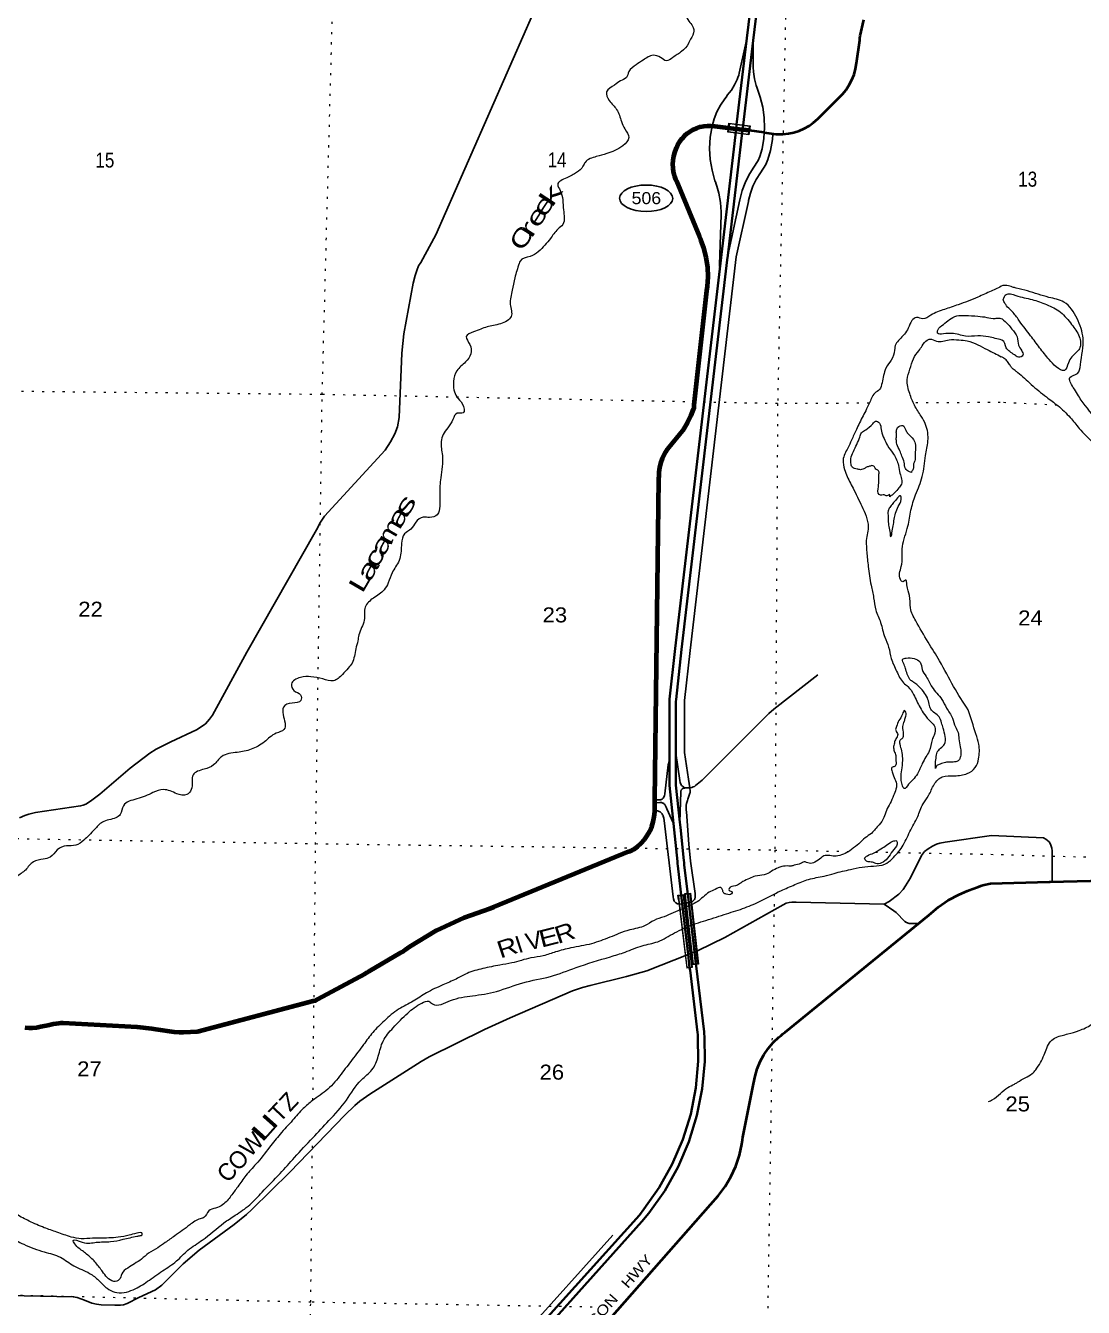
# Model space of a CAD drawing. Header units: feet. Extents: x -509309 to -252658, y -547785 to -360805.
# Drawn here: x -485584 to -473262, y -397190 to -382261 of the extents above; entities that cross this region are included whole.
import ezdxf
from ezdxf.enums import TextEntityAlignment as Align

# ---------------------------------------------------------------- set-up
doc = ezdxf.new("R2010")
doc.units = ezdxf.units.FT
doc.header["$LTSCALE"] = 80
doc.linetypes.add('DOTTED', pattern=[1.5, 0.3, -1.2])
for name, color, linetype, lineweight in [('17', 7, 'Continuous', 25), ('18', 7, 'Continuous', 35), ('19', 7, 'Continuous', 25), ('23', 7, 'Continuous', 70), ('26', 7, 'Continuous', 40), ('27', 7, 'Continuous', 13), ('29', 7, 'Continuous', 25), ('39', 7, 'Continuous', 13), ('55', 7, 'Continuous', 13), ('59', 7, 'Continuous', 13), ('7', 7, 'DOTTED', 13)]:
    doc.layers.add(name, color=color, linetype=linetype, lineweight=lineweight)
doc.layers.add('41', color=7, linetype='Continuous')

msp = doc.modelspace()

# ---------------------------------------------------------------- linework, layer by layer
at = {"layer": '17'}
msp.add_ellipse((-478355.43, -384272.36), major_axis=(309.24, -1), ratio=0.500121, dxfattribs=at)
at = {"layer": '18'}
for p, q in [((-477497.89, -385092.24), (-477306.89, -383465.7)), ((-477404.26, -384937.98), (-477232.45, -383474.85)), ((-477866.48, -393079.84), (-477934.46, -392489.47))]:
    msp.add_line(p, q, dxfattribs=at)
for points in [[(-477180.81, -382405.9), (-477058.84, -381381.4), (-477038.44, -381210.05), (-475901.33, -371658.13)], [(-477108.66, -382434.75), (-476982.27, -381373.56), (-476963.47, -381215.69), (-475836.11, -371750.26)], [(-477306.89, -383465.7), (-477300.8, -383413.86), (-477180.81, -382405.9)], [(-477232.45, -383474.85), (-477226.26, -383422.16), (-477108.66, -382434.75)], [(-478008.61, -390733.98), (-478008.74, -390676.2), (-478009.94, -390160.57), (-478010, -390133.93), (-478007.42, -390110.57), (-477943.03, -389526.36), (-477410.21, -384988.65), (-477404.26, -384937.98)], [(-478083.3, -390820.75), (-478084.84, -390154.58), (-478084.9, -390129), (-478082.21, -390104.58), (-478017.55, -389517.88), (-477497.89, -385092.24)], [(-478036.7, -391555.85), (-478082.62, -391113.1), (-478083.3, -390820.75)], [(-477963.21, -391538.25), (-478007.74, -391109), (-478008.61, -390733.98)], [(-477934.46, -392489.47), (-477985.48, -392046.47), (-477988.13, -392024.06), (-477990.99, -391996.47), (-478036.7, -391555.85)], [(-477859.33, -392473.85), (-477911.15, -392036.38), (-477914.27, -392010.06), (-477916.72, -391986.38), (-477956.66, -391601.37), (-477963.21, -391538.25)], [(-477791.07, -393050.07), (-477858.22, -392483.22), (-477859.33, -392473.85)], [(-480602.71, -399629.23), (-480439.93, -398848.7), (-480435.2, -398826.03), (-480425.21, -398798.7), (-480399.37, -398728.04), (-480261.58, -398418.38), (-480092.18, -398124.82), (-479914.33, -397879.92), (-479894.37, -397852.44), (-479874.13, -397829.92), (-478404.08, -396192.05), (-478322.8, -396093.09), (-478139.1, -395832.62), (-477983.63, -395554.38), (-477858.1, -395261.4), (-477763.88, -394956.91), (-477702, -394644.24), (-477673.15, -394326.82), (-477677.31, -394031.2), (-477677.64, -394007.67), (-477680.77, -393981.2), (-477771.63, -393214.18), (-477774.59, -393189.18), (-477791.07, -393050.07)], [(-480713.71, -399794.15), (-480513.24, -398832.87), (-480507.73, -398806.47), (-480499.14, -398782.87), (-480469.43, -398701.27), (-480328.46, -398384.44), (-480155.14, -398084.07), (-479970.33, -397829.57), (-479952.13, -397804.5), (-479929.72, -397779.57), (-478433.66, -396115.1), (-478381.74, -396046.72), (-478202.56, -395792.66), (-478050.93, -395521.27), (-477928.49, -395235.51), (-477836.59, -394938.52), (-477776.24, -394633.56), (-477748.09, -394323.95), (-477752.12, -394038.1), (-477752.46, -394013.55), (-477755.48, -393988.1), (-477841.49, -393261.93), (-477848.39, -393236.93), (-477866.48, -393079.84)]]:
    msp.add_lwpolyline(points, dxfattribs=at)
at = {"layer": '19'}
for points in [[(-477587.61, -383431.21), (-477563.56, -383346.44), (-477530.68, -383264.37), (-477489.39, -383186.19), (-477440.16, -383112.75), (-477424.2, -383092.95), (-477405.6, -383067.95), (-477386.43, -383042.95), (-477362.54, -383011.8), (-477325.58, -382951.46), (-477295.13, -382887.59), (-477287.29, -382866.4), (-477277.22, -382839.16), (-477272.16, -382816.4), (-477190.38, -382448.94), (-477180.81, -382405.9)], [(-476979.24, -383506.67), (-476975.54, -383453.82), (-476979.75, -383332.3), (-476996.65, -383211.89), (-477026.04, -383093.9), (-477067.6, -382979.64), (-477074.52, -382958.37), (-477094.37, -382879.93), (-477105.91, -382799.85), (-477108.05, -382744), (-477109.01, -382719), (-477108.14, -382694), (-477108.64, -382444.07), (-477108.66, -382434.75)], [(-477497.89, -385092.24), (-477500.41, -385042.24), (-477481.73, -384465.56), (-477481.66, -384429.56), (-477489.06, -384320.43), (-477507.83, -384212.68), (-477530.65, -384132.48), (-477540.2, -384107.48), (-477548.98, -384082.48), (-477553.49, -384069.64), (-477587.65, -383945.74), (-477608.68, -383818.94), (-477616.33, -383690.64), (-477610.54, -383562.24), (-477587.61, -383431.21)], [(-477404.26, -384937.98), (-477262.48, -384290.18), (-477259.89, -384276.39), (-477236.32, -384182.43), (-477203.06, -384091.44), (-477160.47, -384004.43), (-477109.02, -383922.35), (-477050.56, -383832.21), (-477030.38, -383786.57), (-477005.19, -383694.85), (-476984.04, -383575.11), (-476979.24, -383506.67)], [(-478254.3, -391278.49), (-478199.29, -391278.29), (-478193.28, -391278.11), (-478187.31, -391277.3), (-478181.47, -391275.87), (-478175.8, -391273.84), (-478170.38, -391271.23), (-478165.26, -391268.07), (-478160.5, -391264.38), (-478156.15, -391260.23), (-478155.06, -391258.94), (-478141.26, -391232.47), (-478138.58, -391208.94), (-478099.96, -390870.75), (-478083.3, -390820.75)], [(-477847.71, -391137.87), (-477900.64, -391138.06), (-477913.67, -391133.87), (-477921.54, -391129.19), (-477928.88, -391123.7), (-477935.6, -391117.48), (-477941.64, -391110.6), (-477946.64, -391103.52), (-477958.02, -391077.27), (-477961.52, -391053.52), (-478008.61, -390733.98)], [(-477963.21, -391538.25), (-477951.73, -391185.55), (-477951.15, -391180.62), (-477950.06, -391175.78), (-477948.47, -391171.09), (-477946.4, -391166.58), (-477943.87, -391162.31), (-477940.9, -391158.34), (-477937.54, -391154.69), (-477933.81, -391151.41), (-477929.77, -391148.55), (-477925.44, -391146.12), (-477920.89, -391144.16), (-477916.15, -391142.68), (-477911.29, -391141.71), (-477906.35, -391141.25), (-477901.84, -391140.55), (-477847.71, -391137.87)], [(-478036.7, -391555.85), (-478061.75, -391505.85), (-478112.54, -391384.54), (-478121.17, -391363.93), (-478137.15, -391334.54), (-478138.4, -391333.03), (-478143.66, -391327.89), (-478149.43, -391323.33), (-478155.64, -391319.4), (-478162.23, -391316.14), (-478169.12, -391313.58), (-478176.24, -391311.76), (-478183.52, -391310.69), (-478190.86, -391310.39), (-478197.51, -391310.46), (-478254.8, -391311.91)]]:
    msp.add_lwpolyline(points, dxfattribs=at)
at = {"layer": '23'}
msp.add_line((-477306.89, -383465.7), (-477587.61, -383431.21), dxfattribs=at)
for points in [[(-478254.3, -391278.49), (-478205.96, -387544.12), (-478205.37, -387499.28), (-478205.24, -387494.12), (-478204.45, -387464.1), (-478197.26, -387409.53), (-478184.41, -387356.02), (-478166.04, -387304.14), (-478142.34, -387254.46), (-478125.34, -387226.73), (-478105.44, -387195.04), (-478090.44, -387176.73), (-477929.94, -386980.89), (-477925.38, -386974.32), (-477872.6, -386888.39), (-477829.1, -386797.41), (-477804.47, -386728.08), (-477797.32, -386707.95), (-477794.02, -386678.08), (-477647.54, -385350.2), (-477640.08, -385300.75), (-477632.88, -385186.95), (-477637.61, -385073.01), (-477654.23, -384960.2), (-477682.55, -384849.74), (-477712.98, -384767.84), (-477718.69, -384752.47), (-477732.98, -384717.84), (-478000.97, -384068.29), (-478007.51, -384052.43), (-478020.11, -384018.29), (-478023.55, -384008.98), (-478035.18, -383964.84), (-478042.13, -383919.73), (-478044.34, -383874.14), (-478041.76, -383828.57), (-478034.44, -383783.51), (-478022.44, -383739.47), (-478005.91, -383696.93), (-478001.82, -383686.08), (-477984.24, -383647.45), (-477962.72, -383610.88), (-477937.49, -383576.75), (-477908.83, -383545.45), (-477877.06, -383517.32), (-477842.52, -383492.66), (-477805.59, -383471.74), (-477766.68, -383454.8), (-477726.21, -383442.02), (-477684.63, -383433.55), (-477642.39, -383429.46), (-477599.95, -383429.81), (-477587.61, -383431.21)], [(-477152.25, -383484.7), (-477232.45, -383474.85), (-477306.89, -383465.7)], [(-478255.3, -391401.44), (-478255.54, -391362.09), (-478254.8, -391311.91), (-478254.3, -391278.49)], [(-485593.07, -393929.6), (-485548.03, -393934.65), (-485502.7, -393934.97), (-485457.58, -393930.54), (-485438.8, -393926.69), (-485409.08, -393920.59), (-485388.8, -393916.37), (-485326.88, -393903.5), (-485304.48, -393898.84), (-485276.88, -393892.44), (-485258.95, -393888.28), (-485198.33, -393879.16), (-485172.77, -393875.31), (-485148.33, -393876.64), (-484284, -393923.6), (-484115.85, -393943.81), (-484065.83, -393951.06), (-483855.39, -393980.49), (-483794.42, -393984.48), (-483770.49, -393986.05), (-483744.42, -393984.79), (-483582.63, -393977), (-482233.52, -393621.16), (-482207.58, -393614.31), (-482183.52, -393601.37), (-481633.33, -393305.36), (-481608.33, -393291.91), (-481583.33, -393275.35), (-481211.76, -393058.71), (-481183.83, -393042.43), (-481161.76, -393026.9), (-481107.18, -392988.5), (-480800.77, -392802.1), (-480476.56, -392648.74), (-480175.28, -392543.15), (-480125.81, -392525.82), (-480125.28, -392525.6), (-478556.31, -391882.11), (-478524.51, -391869.07), (-478506.31, -391857.85), (-478503.35, -391856.02), (-478456.76, -391821.73), (-478414.02, -391782.76), (-478375.58, -391739.53), (-478341.88, -391692.52), (-478313.27, -391642.25), (-478290.07, -391589.26), (-478272.54, -391534.14), (-478260.87, -391477.49), (-478255.18, -391419.93), (-478255.3, -391401.44)]]:
    msp.add_lwpolyline(points, dxfattribs=at)
at = {"layer": '26'}
msp.add_line((-476979.24, -383506.67), (-477152.25, -383484.7), dxfattribs=at)
for points in [[(-476979.24, -383506.67), (-476872.41, -383520.23), (-476845.2, -383523.68), (-476822.41, -383525.04), (-476761.85, -383525.11), (-476697.52, -383518.44), (-476634.24, -383505.08), (-476572.7, -383485.17), (-476513.58, -383458.94), (-476457.52, -383426.68), (-476405.14, -383388.73), (-476357.02, -383345.52), (-476068.97, -383061.16), (-476025.99, -383008.96), (-475988.65, -382952.49), (-475957.42, -382892.43), (-475932.64, -382829.44), (-475914.58, -382764.2), (-475903.44, -382697.43), (-475866.14, -382431.91), (-475866.19, -382406.91), (-475860.89, -382381.91), (-475820.78, -382192.72)], [(-479258.03, -397870.35), (-477607.08, -395990.96), (-477516.1, -395892.16), (-477435.95, -395784.4), (-477367.5, -395668.85), (-477311.5, -395546.78), (-477268.58, -395419.52), (-477239.18, -395288.47), (-477232.07, -395237.39), (-477227.8, -395206.71), (-477223.91, -395187.39), (-477102.8, -394586.4), (-477086.36, -394497.91), (-477060.76, -394411.63), (-477026.29, -394328.5), (-476983.31, -394249.42), (-476932.3, -394175.27), (-476873.83, -394106.86), (-476808.52, -394044.94), (-476786.3, -394027.34), (-476761.3, -394005.9), (-476736.3, -393985.54), (-475062.99, -392622.64), (-474953.86, -392529.41), (-474835.58, -392448.1), (-474709.45, -392379.6), (-474611.19, -392338.71), (-474579.99, -392325.73), (-474561.19, -392318.88), (-474484.51, -392290.96), (-474454.89, -392280.17), (-474434.51, -392273.6), (-474416.2, -392267.7), (-474344.82, -392252.68)], [(-474344.82, -392252.68), (-473659.9, -392234.71), (-473649.37, -392234.98), (-472552.17, -392205.37)]]:
    msp.add_lwpolyline(points, dxfattribs=at)
at = {"layer": '29'}
for p, q in [((-481396.66, -387205.24), (-482104.2, -387975.72)), ((-478743.8, -396347.96), (-480007.97, -397754.43))]:
    msp.add_line(p, q, dxfattribs=at)
for points in [[(-479565.59, -381877.29), (-480807.07, -384697.36), (-480981.59, -385018.67)], [(-477305.52, -384954.55), (-477164.47, -384310.1), (-477162.16, -384297.8), (-477140.6, -384211.84), (-477110.94, -384130.7), (-477072.96, -384053.1), (-477024.7, -383976.12), (-476962.32, -383879.94), (-476935.92, -383820.22), (-476907.53, -383716.84), (-476884.65, -383587.34), (-476880.28, -383524.97)], [(-477847.71, -391137.87), (-477862.59, -391038.94), (-477908.63, -390726.55), (-477908.74, -390675.97), (-477909.94, -390160.34), (-477909.99, -390139.32), (-477908.02, -390121.54), (-477843.67, -389537.67), (-477305.52, -384954.55)], [(-481396.66, -387205.24), (-481331.67, -387110.89), (-481281.7, -387015.05), (-481250.46, -386935.89), (-481231.73, -386827.56), (-481202.57, -386077.57), (-481177.59, -385852.57), (-481069.31, -385260.91), (-481046.4, -385170.29), (-481027.66, -385115.08), (-481006.84, -385059.87), (-480981.59, -385018.67)], [(-482196.43, -388134.24), (-482147.95, -388045.24), (-482104.2, -387975.72)], [(-482196.43, -388134.24), (-483006.38, -389559.43), (-483405.85, -390293.26)], [(-477847.71, -391137.87), (-477823.34, -391133.45), (-477808.24, -391128.24), (-477793.14, -391121.99), (-477779.08, -391112.88), (-477702.04, -391048.3), (-476927.38, -390273.27), (-476869.07, -390221.19), (-476354.15, -389823.78)], [(-485655.21, -391487.91), (-485592.1, -391460.83), (-485548.37, -391445.19), (-485469.24, -391427.49), (-485365.13, -391411.86), (-484944.5, -391349.36), (-484915.35, -391339.99), (-484882.03, -391328.53), (-484827.89, -391295.19), (-484719.61, -391211.86), (-484365.61, -390911.87), (-484136.56, -390736.87), (-484061.6, -390687.92), (-483890.84, -390603.54), (-483595.15, -390461.87), (-483549.35, -390435.84), (-483488.96, -390392.09), (-483441.07, -390340), (-483405.85, -390293.26)], [(-477859.33, -392473.85), (-477820.67, -392465.82), (-477814, -392461.51), (-477807.82, -392456.52), (-477802.2, -392450.92), (-477797.19, -392444.75), (-477792.85, -392438.1), (-477789.24, -392431.03), (-477786.38, -392423.63), (-477785.76, -392421.34), (-477782.49, -392394.51), (-477785.69, -392371.34), (-477837.97, -391992.69), (-477857.22, -391795.25), (-477885.64, -391419.54), (-477887.23, -391398.52), (-477888.85, -391369.54), (-477889.06, -391362.32), (-477887.37, -391340.2), (-477884.06, -391322.11), (-477874.52, -391287.7), (-477869.19, -391272.11), (-477844.5, -391199.96), (-477844.43, -391199.75), (-477843.18, -391195.43), (-477842.39, -391191.01), (-477842.07, -391186.53), (-477842.22, -391182.05), (-477842.83, -391177.6), (-477847.71, -391137.87)], [(-478255.3, -391401.44), (-478245.29, -391401.72), (-478234.23, -391403.21), (-478223.38, -391405.83), (-478212.87, -391409.58), (-478202.81, -391414.41), (-478193.31, -391420.26), (-478184.47, -391427.08), (-478176.4, -391434.77), (-478169.17, -391443.28), (-478162.87, -391452.49), (-478157.57, -391462.3), (-478155.33, -391467.74), (-478149.23, -391493.05), (-478146.27, -391517.74), (-478039.52, -392408.49), (-478036.48, -392433.83), (-478027.04, -392458.49), (-478025.08, -392461.73), (-478020.44, -392467.85), (-478015.18, -392473.44), (-478009.36, -392478.46), (-478003.06, -392482.84), (-477996.33, -392486.54), (-477989.25, -392489.51), (-477981.9, -392491.73), (-477958.37, -392492.41), (-477934.46, -392489.47), (-477859.33, -392473.85)], [(-475582.17, -392492.87), (-475524.88, -392463.45), (-475412.43, -392375.95), (-475362.45, -392323.86), (-475333.3, -392282.19), (-475277.07, -392186.36), (-475147.96, -391928.02), (-475112.56, -391882.18), (-475068.83, -391850.93), (-475020.94, -391819.68), (-474973.04, -391796.76), (-474935.56, -391782.18), (-474871, -391771.76), (-474333.26, -391692.54)], [(-474333.26, -391692.54), (-473727.51, -391723.25), (-473699.34, -391736.82), (-473660.76, -391769.17), (-473645.1, -391795.26), (-473627.38, -391840.13), (-473624.24, -391872.48), (-473626.83, -392233.04)], [(-476760.05, -392500.43), (-476724.86, -392484.28), (-476691.02, -392475.42), (-476657.7, -392472.3), (-476606.7, -392472.04), (-475582.17, -392492.87)], [(-477791.07, -393050.07), (-477749.27, -393032.98), (-477438.44, -392883.85), (-476760.05, -392500.43)], [(-475582.17, -392492.87), (-475470.74, -392571.78), (-475443.66, -392592.1), (-475341.63, -392694.7), (-475320.8, -392708.77), (-475291.65, -392717.62), (-475260.41, -392719.19), (-475181.28, -392717.62)], [(-479006.03, -393440.25), (-478585.93, -393338.02), (-478347.39, -393271.53), (-477866.48, -393079.84), (-477791.07, -393050.07)], [(-481575.25, -394705.41), (-481232.18, -394488.97), (-480975.53, -394326.23), (-480883.55, -394272.44), (-480237.31, -393954.68), (-479938.81, -393817.3), (-479212.37, -393503.52)], [(-479212.37, -393503.52), (-479097.22, -393465.81), (-479006.03, -393440.25)], [(-482506.08, -395615.84), (-481866.78, -394951.24), (-481750.17, -394838.74), (-481691.86, -394788.74), (-481575.25, -394705.41)], [(-486370.96, -397040.85), (-485029.92, -397065.85), (-484982.01, -397075.23), (-484896.64, -397107.52), (-484813.35, -397140.85), (-484759.2, -397152.31), (-484705.05, -397160.64), (-484546.8, -397165.85), (-484480.17, -397165.85), (-484444.76, -397160.64), (-484401.03, -397143.98), (-484263.6, -397074.19), (-484069.94, -396984.6), (-483997.06, -396932.52), (-483872.12, -396807.52), (-483747.17, -396682.51), (-483563.92, -396524.18), (-483155.78, -396224.18), (-483012.09, -396107.51), (-482947.54, -396049.17), (-482506.08, -395615.84)]]:
    msp.add_lwpolyline(points, dxfattribs=at)
at = {"layer": '39'}
msp.add_line((-474204.2, -385383.94), (-474204.24, -385383.62), dxfattribs=at)
for points in [[(-476939.97, -381282.98), (-477049.9, -381294.74), (-477223.78, -381360.6), (-477295.64, -381425.16), (-477401.14, -381633.6), (-477424.26, -381757.64), (-477427.94, -381825.89), (-477436.86, -381861.84), (-477534.3, -381905.68), (-477622.68, -381907.53), (-477704.11, -381871.36), (-477822.16, -381936.79), (-477901.17, -382047.4), (-477892.96, -382121.97), (-477859.01, -382211.24), (-477814.2, -382266.6), (-477802.07, -382345.29), (-477850.64, -382442.58), (-477863.37, -382470.4), (-477941.93, -382562.94), (-478046.04, -382632.73), (-478119.25, -382671.13), (-478186.59, -382633.3), (-478272.27, -382607.08), (-478390.08, -382662.47), (-478471.71, -382716.74), (-478556, -382797.07), (-478585.82, -382866.68), (-478655.02, -382905.18), (-478722.47, -382953.77), (-478816.74, -383031.85), (-478785.09, -383133.12), (-478699.33, -383237.73), (-478642.54, -383377.8), (-478604.53, -383465.16), (-478556.78, -383564.82), (-478625.36, -383659.6), (-478814.33, -383751.44), (-478935.65, -383786.64), (-479065.79, -383853.79), (-479091, -383899.4), (-479165.11, -383973.95)], [(-466298.23, -383905.11), (-466303.94, -383921.43), (-466348.12, -384122.18), (-466376.24, -384306.88), (-466392.32, -384477.54), (-466420.45, -384702.39), (-466456.61, -384945.31), (-466528.89, -385210.3), (-466593.14, -385471.27), (-466691.51, -385714.15), (-466793.88, -385870.69), (-466894.23, -385999.12), (-466984.56, -386149.64), (-467090.94, -386266.02), (-467205.32, -386290.03), (-467261.51, -386243.82), (-467247.44, -386141.43), (-467195.27, -386151.5), (-467235.39, -386049.07), (-467253.44, -385990.83), (-467245.41, -385940.64), (-467331.7, -385986.76), (-467438.08, -386157.36), (-467560.52, -386323.92), (-467813.39, -386430.16), (-467897.67, -386460.22), (-468084.31, -386520.32), (-468224.79, -386544.31), (-468331.15, -386600.46), (-468401.41, -386720.88), (-468413.46, -386833.31), (-468411.48, -386983.9), (-468475.72, -387178.61), (-468620.25, -387423.47), (-468704.55, -387533.84), (-468835, -387626.11), (-468921.29, -387630.06), (-469107.93, -387718.28), (-469244.39, -387718.18), (-469388.87, -387702.02), (-469493.22, -387671.83), (-469571.47, -387595.47), (-469657.75, -387535.18), (-469854.4, -387482.84), (-469868.43, -387378.42), (-469980.79, -387229.76), (-470091.14, -387113.23), (-470211.53, -387004.72), (-470370.04, -386876.11), (-470460.32, -386747.55), (-470522.52, -386657.15), (-470480.37, -386635.09), (-470376.02, -386629.14), (-470289.73, -386631.21), (-470255.62, -386609.15), (-470257.62, -386573.01), (-470484.37, -386546.75), (-470833.56, -386626.82), (-471126.54, -386604.52), (-471387.42, -386620.4), (-471602.15, -386710.61), (-471925.25, -386770.61), (-472079.77, -386784.56), (-472288.47, -386806.5), (-472481.12, -386848.53), (-472641.67, -386908.65), (-472808.24, -386954.72), (-473016.94, -386958.58), (-473085.16, -386884.25), (-473285.79, -386623.09), (-473380.09, -386474.44), (-473418.2, -386359.97), (-473331.9, -386313.85), (-473295.76, -386213.49), (-473265.62, -385902.29), (-473333.81, -385673.35), (-473488.3, -385482.5), (-473664.89, -385426.16), (-473911.7, -385351.7), (-474044.73, -385317.98)], [(-479165.11, -383973.95), (-479281.01, -384033.41), (-479385.36, -384113.25), (-479356.89, -384180.27), (-479318.32, -384408.34), (-479326.47, -384576.96), (-479384.04, -384631.82), (-479471.07, -384742.24), (-479535.19, -384819.05), (-479707.04, -384949.49), (-479824.79, -385002.87), (-479835.52, -385030.74), (-479885.86, -385200.34), (-479915.44, -385342.32), (-479937.59, -385508.59), (-479926.95, -385647.53), (-480051.51, -385732.91), (-480209.05, -385771.24), (-480365.03, -385827.71), (-480450.73, -385883.89), (-480408.81, -385975.36), (-480397.43, -386084.17), (-480459.99, -386179.11), (-480560.87, -386281.14), (-480600.09, -386406.8), (-480560.29, -386584.64), (-480496.1, -386668.63), (-480488.58, -386771.31), (-480554.94, -386775.71), (-480606.93, -386848.8), (-480667.53, -386945.79), (-480719.66, -387024.91), (-480743.71, -387104.71), (-480729.64, -387267.85), (-480748.04, -387526.67), (-480760.66, -387713.28), (-480760.19, -387858), (-480788.74, -387957.79), (-480877.87, -387989.77), (-480952.06, -387985.94), (-481039.86, -388046.09), (-481096.01, -388125.1), (-481169.67, -388181.58), (-481204.54, -388293.27), (-481224.88, -388467.63), (-481233.5, -388491.54), (-481315.3, -388634.24), (-481360.34, -388751.71), (-481408.51, -388832.93), (-481531.32, -388928.4), (-481628.28, -389034.55), (-481640.06, -389187.01), (-481702.49, -389358.32), (-481714.24, -389428.38), (-481738.58, -389520.23), (-481780.8, -389686.01), (-481826.42, -389745.19), (-481894.51, -389819.89), (-481996.65, -389891.75), (-482122.62, -389870.56), (-482260.52, -389845.07), (-482383.16, -389852.1), (-482487.51, -389931.94), (-482459.24, -390007), (-482380.16, -390057.18), (-482377.73, -390121.56), (-482480.85, -390151.18), (-482580.4, -390198.98), (-482584.52, -390285.3), (-482574.77, -390460.4), (-482664.14, -390502.42), (-482803.14, -390603.52), (-482957.85, -390690.16), (-483119.35, -390726.39), (-483301.27, -390776.19), (-483393.97, -390872.39), (-483505.61, -390921.91), (-483633.69, -390987.1), (-483653.99, -391159.45), (-483707.63, -391218.42), (-483823.81, -391207.53), (-483977.22, -391159.54), (-484100.55, -391194.7), (-484287.07, -391268.5), (-484445.59, -391347.01), (-484482.22, -391448.62), (-484533.37, -391487.56), (-484689.19, -391537.99), (-484781.65, -391624.16), (-484907.2, -391749.7), (-484998.97, -391807.74), (-485107.57, -391815.13), (-485215.1, -391860.72), (-485299.53, -391947.08), (-485378.37, -391969.26), (-485493.63, -392002.61), (-485584.28, -392096.85)], [(-474200.75, -385290.1), (-474336.4, -385352.75), (-474490.72, -385423.33), (-474719.77, -385512.16), (-474879.71, -385566.52), (-475037.99, -385634.99), (-475131.37, -385676.91), (-475205.26, -385661.03), (-475258.32, -385695.9), (-475302.67, -385785.25), (-475404.29, -385917.42), (-475447.81, -385972.62), (-475461.52, -386040.62), (-475500.5, -386156.24), (-475563.01, -386249.16), (-475589.26, -386336.95), (-475607.38, -386420.92), (-475635.44, -386500.63), (-475692.7, -386543.44), (-475728.19, -386598.84), (-475787.53, -386726.01), (-475869.78, -386886.79), (-475905.86, -386966.3), (-475963.14, -387091.51), (-476005.49, -387180.92), (-476061.11, -387320.24), (-476043.76, -387431.21), (-476013.63, -387512.34), (-475935.11, -387667.02), (-475879.68, -387780.93), (-475830.08, -387886.66), (-475769.74, -388127.32), (-475785.9, -388213.35), (-475784.27, -388392.26), (-475768.35, -388561.48), (-475735.55, -388779.35), (-475704.99, -388924.81), (-475680.4, -389068.12), (-475623.76, -389214.22), (-475575.74, -389384.22), (-475530.39, -389499.9), (-475499.54, -389633.31), (-475436.93, -389781.57), (-475355.91, -389916.21), (-475304.78, -389959.67), (-475238.78, -390051.73), (-475164.22, -390204.31), (-475113.98, -390283.92), (-475043.77, -390368.05), (-474991.07, -390429.64), (-475001.47, -390525.86), (-475022.86, -390579.6), (-475058.27, -390713.39), (-475096.01, -390778.79), (-475138.07, -390856.14), (-475195.2, -390975.33), (-475247.09, -391044.4), (-475298.58, -391097.4), (-475349.97, -391146.38), (-475367.29, -391115.81), (-475384.45, -390996.81), (-475374.15, -390904.61), (-475365.42, -390794.28), (-475377.4, -390709.57), (-475395.54, -390630.74), (-475394.35, -390582.53), (-475365.62, -390557.11), (-475356.46, -390511.11), (-475364.42, -390426.5), (-475346.74, -390360.61), (-475333.62, -390316.72), (-475330.18, -390258.51), (-475345.79, -390240.04), (-475368.9, -390281.68), (-475410.85, -390355.02), (-475438.66, -390424.68), (-475447.77, -390468.67), (-475424.93, -390519.48), (-475446.18, -390567.19), (-475463.46, -390617.01), (-475472.87, -390673.06), (-475460.05, -390723.62), (-475445.33, -390778.25), (-475444.51, -390826.5), (-475443.34, -390860.7), (-475460.13, -390890.44), (-475492.53, -390901.7), (-475487.8, -390954.07), (-475457.72, -391037.21), (-475437.47, -391112.08), (-475444.52, -391154.11), (-475472.48, -391229.8), (-475512.82, -391319.25), (-475555.02, -391402.63), (-475585.19, -391486.3), (-475641.43, -391569.33), (-475730.22, -391669.65)], [(-474044.73, -385317.98), (-474086, -385307.05), (-474117, -385295.05), (-474154, -385290.05), (-474184, -385290.05), (-474200.75, -385290.1)], [(-474196.68, -385451.89), (-474176.61, -385496.07), (-474078.3, -385604.57), (-474004.07, -385705.01), (-473875.66, -385873.76), (-473771.33, -386012.37), (-473660.98, -386150.99), (-473576.71, -386237.38), (-473482.4, -386277.61), (-473436.23, -386189.29), (-473396.09, -386119.05), (-473307.78, -386024.74), (-473309.76, -385882.18), (-473398.04, -385743.58), (-473528.45, -385598.93), (-473690.99, -385510.47), (-473857.54, -385452.12), (-474050.18, -385403.8), (-474162, -385392.05), (-474196.68, -385451.89)], [(-474212.63, -385924.07), (-474367.58, -385886.61), (-474491.78, -385875.52), (-474636.4, -385878), (-474712.25, -385860.05), (-474794.22, -385845.98), (-474890.72, -385851.65), (-474960.75, -385841.89), (-474955.9, -385807.84), (-474892.02, -385741.08), (-474822.37, -385684.5), (-474735.01, -385642.43), (-474638.5, -385636.76), (-474490.17, -385646.44), (-474386.09, -385659.04), (-474290.02, -385671.45), (-474235.75, -385668.76), (-474208.42, -385675.86)], [(-474208.42, -385675.86), (-474138.52, -385743.06), (-474094.38, -385795.3), (-474034.2, -385887.7), (-474016.15, -385982.08), (-473980.04, -386048.36), (-473966, -386098.57), (-474018.18, -386122.63), (-474064.33, -386096.49), (-474118.5, -386058.31), (-474160.64, -386014.1), (-474203.54, -385927.25), (-474212.63, -385924.07)], [(-474602.76, -390232.17), (-474772.77, -389960.68), (-474936.07, -389661.22), (-475071.2, -389440.84), (-475213.71, -389194.14), (-475276.27, -389043.88), (-475286.76, -388898.91), (-475317.82, -388773.54), (-475330.53, -388718.96), (-475365.13, -388738.21), (-475392.63, -388713.41), (-475382.91, -388562.91), (-475369.12, -388328.1), (-475305.06, -388090.5), (-475270.43, -387906.44), (-475215.83, -387726.9), (-475138.27, -387511.74), (-475100.2, -387269.48), (-475071.93, -387099.34), (-475099.35, -386907.73), (-475151.16, -386809.98), (-475228.36, -386683.47), (-475285.2, -386545.41), (-475313.4, -386385.94), (-475282.26, -386262.09), (-475241.12, -386140.5), (-475178.61, -386047.57), (-475139.06, -385990.26), (-475081.2, -385923.34), (-475048.8, -385912.08), (-474971.09, -385936.1), (-474826.19, -385921.57), (-474711.77, -385922.37), (-474613.65, -385932.82), (-474492.29, -385978.01), (-474381.26, -386035), (-474295.97, -386077.3), (-474218.66, -386117.38)], [(-474057.86, -386279.79), (-474097, -386244.05), (-474121, -386207.05), (-474153, -386165.05), (-474194, -386132.05), (-474218.66, -386117.38)], [(-474057.86, -386279.79), (-474026.23, -386301.32), (-473869.73, -386439.97), (-473691.15, -386586.66), (-473560.73, -386687.15), (-473414.26, -386825.79), (-473309.92, -386952.36), (-473141.38, -387125.15), (-473006.95, -387255.75), (-472876.53, -387384.34), (-472716.01, -387466.78), (-472491.26, -387523.15), (-472328.72, -387557.4), (-472130.05, -387551.52), (-471957.46, -387457.27), (-471839.06, -387427.23), (-471624.34, -387443.45), (-471477.85, -387483.71), (-471333.38, -387566.13), (-471118.69, -387769.07), (-471002.31, -387873.56), (-470861.87, -388072.43), (-470795.66, -388140.74), (-470667.24, -388247.25), (-470502.7, -388303.58), (-470384.31, -388355.87), (-470119.45, -388518.69), (-469964.94, -388579.03), (-469816.45, -388691.58), (-469649.92, -388830.23), (-469511.47, -388938.75), (-469377.03, -389007.11), (-469314.83, -389065.38), (-469188.42, -389167.87), (-469047.96, -389272.38), (-468931.58, -389316.63), (-468769.04, -389378.99), (-468578.41, -389451.4), (-468455.99, -389353.1), (-468313.49, -389264.86), (-468231.21, -389180.59), (-468120.82, -389074.25), (-468064.62, -389016.06), (-468068.62, -388939.76), (-468040.52, -388891.59), (-468000.38, -388879.58), (-467946.2, -388871.58), (-467823.8, -388923.87), (-467669.29, -389014.33), (-467579, -389110.77), (-467382.37, -389277.56), (-467207.79, -389355.99), (-467037.23, -389426.38), (-466880.71, -389474.68), (-466716.16, -389486.84), (-466447.25, -389438.84), (-466322.82, -389334.52), (-466184.34, -389222.18), (-466063.93, -389202.19), (-465993.71, -389274.52), (-465883.34, -389288.65), (-465752.91, -389363.03), (-465624.5, -389491.62), (-465425.85, -389606.21), (-465285.39, -389690.63), (-465164.23, -389765.84)], [(-475515.88, -387749.25), (-475520.91, -387723.42), (-475549.34, -387736.79), (-475581.2, -387725.96), (-475609.44, -387731.3), (-475641.34, -387722.47), (-475649.16, -387631.84), (-475645.13, -387549.53), (-475643.6, -387487.26), (-475648.58, -387444.94), (-475680.29, -387428.08), (-475693.7, -387401.62), (-475715.42, -387387.02), (-475751.74, -387394.16), (-475788.15, -387405.33), (-475804.45, -387414.98), (-475859.11, -387433.73), (-475897.09, -387426.77), (-475950.82, -387407.36), (-475967.99, -387370.76), (-475970.42, -387306.39), (-475940.26, -387222.72), (-475902.07, -387139.24), (-475865.84, -387053.71), (-475846.55, -387003.93), (-475797.51, -386968.96), (-475715.48, -386898.62), (-475670.55, -386867.57), (-475629.35, -386906.77), (-475615.17, -386983.49), (-475583.18, -387070.7), (-475543.02, -387152.08), (-475473.25, -387254.29), (-475416.21, -387384.32), (-475398.37, -387475.2), (-475379.98, -387543.99), (-475381.41, -387602.24), (-475412.59, -387645.69), (-475458.12, -387700.85), (-475482.74, -387722.35), (-475515.88, -387749.14)], [(-475265.57, -387464.34), (-475288.93, -387458.25), (-475334.79, -387420.49), (-475349.06, -387347.78), (-475375.38, -387274.78), (-475399.98, -387213.88), (-475434.18, -387134.66), (-475440.87, -387080.22), (-475439.64, -387030.01), (-475440.56, -386985.77), (-475425.43, -386941.92), (-475364.64, -386919.3), (-475329.86, -386974.42), (-475306.67, -387011.17), (-475240.13, -387081.14), (-475217.63, -387146), (-475222.35, -387256.43), (-475224.17, -387330.75), (-475241.11, -387366.51), (-475242.29, -387414.72), (-475259.28, -387452.49), (-475265.6, -387464.39)], [(-475510.72, -388208.05), (-475518.98, -388135.49), (-475533.16, -388058.77), (-475535.29, -387982.34), (-475535.62, -387914), (-475516.53, -387872.26), (-475437.92, -387777.72), (-475392.74, -387736.62), (-475383.69, -387777.04), (-475417.92, -387862.62), (-475449.94, -387940.22), (-475465.71, -388010.18), (-475477.67, -388088.27), (-475493.78, -388172.29), (-475506.76, -388210.15), (-475510.72, -388208.05)], [(-474982.85, -390912.21), (-474985.92, -390873.95), (-474977.88, -390791.74), (-474964.12, -390721.73), (-474924.91, -390678.48), (-474879.53, -390629.35), (-474871.39, -390543.13), (-474895.06, -390444.06), (-474913.6, -390381.3), (-474942.02, -390312.27), (-475040.17, -390221.42), (-475056.85, -390164.74), (-475079.15, -390091.83), (-475123.52, -390018.39), (-475192.02, -389946.36), (-475235.32, -389911.13), (-475270.9, -389888.15), (-475305.63, -389831.02), (-475330.04, -389762.08), (-475350.63, -389701.28), (-475367.31, -389644.6), (-475326.74, -389627.5), (-475234.54, -389633.79), (-475163.24, -389673.73), (-475139.33, -389762.75), (-475093.1, -389842.27), (-475025.83, -389964.51), (-474908.95, -390110.08), (-474855.18, -390209.89), (-474787.77, -390326.11), (-474752.16, -390429.48), (-474721.63, -390494.55), (-474711.42, -390569.16), (-474697.64, -390661.96), (-474687.32, -390732.55), (-474696.68, -390786.59), (-474711.47, -390816.37), (-474762.17, -390837.24), (-474820.5, -390841.83), (-474868.71, -390842.66), (-474929.44, -390863.28), (-474968.01, -390880.42), (-474982.86, -390912.09)], [(-477805.56, -392726.02), (-477688.72, -392692.79), (-477445.88, -392614.34), (-477231.37, -392545.25), (-477034.62, -392463.66), (-476784.57, -392337.15), (-476622.23, -392266.77), (-476462.14, -392206.39), (-476282.49, -392166.59), (-476163.27, -392135.35), (-475975.43, -392089.72), (-475840.26, -392062.89), (-475705.43, -392050.12), (-475576.43, -392029.18), (-475488.52, -391965.01), (-475372.71, -391827.17), (-475282, -391648.51), (-475191.38, -391473.87), (-475129.54, -391326.66), (-475064.93, -391229.76), (-474999.47, -391098.72), (-474904.95, -391010.6), (-474762.1, -390998.03), (-474614.89, -390971.5), (-474520.87, -390903.46), (-474482.24, -390801.91), (-474480.05, -390631.12), (-474513.26, -390511.73), (-474602.76, -390232.17)], [(-475730.22, -391669.65), (-475803.79, -391722.11), (-475877.75, -391790.64), (-475957.58, -391852.99), (-475978.08, -391870.58), (-476057.37, -391910.84), (-476142.28, -391934.88), (-476214.42, -391929.09), (-476270.6, -391927.71), (-476319.49, -391956.66), (-476388.94, -392005.2), (-476455.5, -392017.63), (-476515.35, -392002.09), (-476555.97, -392021.19), (-476630.7, -392039.45), (-476665.11, -392050.67), (-476691.19, -392050.03), (-476775.66, -392055.99), (-476818.14, -392069.02), (-476893.47, -392111.38), (-476980.83, -392153.45), (-477083.55, -392167.01), (-477150.51, -392195.51), (-477229.69, -392231.75), (-477266.45, -392256.98), (-477315.25, -392281.91), (-477388.27, -392312.27), (-477386.8, -392334.42), (-477353.09, -392351.32), (-477359.65, -392373.27), (-477422, -392377.77), (-477451.75, -392362.97), (-477466.91, -392326.42), (-477484.38, -392301.87), (-477551.14, -392322.34), (-477620.19, -392354.81), (-477691.85, -392411.34), (-477761.45, -392465.9), (-477829.45, -392501.03)], [(-475813.04, -391957.17), (-475776.76, -391929.79), (-475705.75, -391899.38), (-475620.2, -391849.22), (-475554.95, -391808.62), (-475481.54, -391762.19), (-475439.25, -391757.2), (-475432.12, -391793.55), (-475484.35, -391876.68), (-475542.6, -391959.66), (-475612.2, -392014.23), (-475680.62, -392020.59), (-475716.39, -392005.64), (-475748.44, -392002.84), (-475788.32, -391991.81), (-475813.56, -391957.26)], [(-485584.28, -392096.85), (-485688.58, -392174.68), (-485828.9, -392247.61), (-485946.41, -392290.95), (-486011.62, -392411.95), (-486084.01, -392498.61), (-486256.93, -392590.83), (-486416.97, -392649.21), (-486523.03, -392716.94), (-486670.55, -392837.93), (-486758.36, -392898.08), (-486822.78, -392986.94), (-486855.88, -393108.73), (-486852.87, -393231.4), (-486862.03, -393277.4), (-486969.37, -393397.37), (-486976.57, -393416.81)], [(-477829.45, -392501.03), (-478039.69, -392595.74), (-478147.21, -392641.33), (-478262.67, -392682.71), (-478368.58, -392744.43), (-478546.48, -392794.32), (-478672.01, -392837.46), (-478884.86, -392920.67), (-478990.08, -392954.26), (-479232.24, -393004.59), (-479410.04, -393050.47), (-479553.68, -393095.17), (-479696.83, -393119.79), (-479921.12, -393178.6), (-480058.25, -393203.37), (-480258.03, -393244.69), (-480442.09, -393300.46), (-480568.17, -393365.7), (-480722.44, -393434.26), (-480915.46, -393528.01), (-481068.36, -393622.73), (-481239.32, -393717.01), (-481405.25, -393851.62), (-481539.12, -393989.02), (-481646.96, -394129.07), (-481779.76, -394304.68), (-481908.35, -394472.36), (-482065.28, -394649.39), (-482243.19, -394781.69), (-482349.85, -394873.54), (-482473.69, -395011.18), (-482620.19, -395172.39), (-482742.42, -395326.16), (-482901.84, -395523.23), (-483017.46, -395653.04), (-483113.06, -395785.35), (-483191.97, -395891.94), (-483288.89, -395996.08), (-483372.14, -396034.24), (-483449.17, -396064.5), (-483509.38, -396145.43), (-483549.86, -396158.5), (-483672.07, -396229.86), (-483847.88, -396358.2), (-483958.2, -396435.88), (-484046, -396496.03), (-484151.97, -396559.75), (-484233.95, -396628.08), (-484317.6, -396682.3), (-484395.12, -396732.65), (-484465.07, -396801.28), (-484492.78, -396866.92), (-484557.53, -396887.44), (-484634.7, -396841.33), (-484689.25, -396773.66), (-484765.08, -396673.32), (-484861.18, -396580.51), (-484961.69, -396503.68)], [(-488064.31, -394654.77), (-488079.08, -394602.15), (-488111.02, -394512.93), (-488141.54, -394447.86), (-488020.86, -394438.77), (-487997.42, -394465.47), (-488001.1, -394533.72), (-487880.88, -394625.11), (-487691.9, -394696.07), (-487533.94, -394804.47), (-487427.12, -394869.4), (-487374.08, -394916.93), (-487334.02, -395002.32), (-487276.34, -395106.24), (-487202.51, -395206.54), (-487119.1, -395325.16), (-486992.62, -395489.06), (-486829.78, -395643.8), (-486711.37, -395727.1), (-486585.47, -395832.69), (-486463.34, -395928.15), (-486245.15, -396036.01), (-486115.24, -396141.71), (-485939.08, -396244.52), (-485773.4, -396365.16), (-485606.97, -396455.67), (-485368.22, -396543.94), (-485179.04, -396606.87), (-485020.89, -396707.23), (-484838.32, -396794.12), (-484733.9, -396875.07), (-484635.8, -396967.92), (-484546.54, -397012.32), (-484331.06, -396985.46), (-484164.02, -396887.06), (-483990.41, -396766.71), (-483826.94, -396650.14), (-483693.36, -396524.79), (-483525.82, -396406.3), (-483276.01, -396207.44), (-483143.32, -396118.24), (-482973.68, -395995.79), (-482829.53, -395848.59), (-482619.44, -395632.67), (-482452.19, -395443.83), (-482237.8, -395215.96), (-482050.18, -395015.56), (-481847.53, -394775.34), (-481673.12, -394540.45), (-481549.77, -394422.89), (-481475.6, -394263.92), (-481419.09, -394088.44), (-481302.89, -393934.53), (-481132.01, -393761.86), (-480968.54, -393645.28), (-480887.73, -393625.16), (-480844.28, -393654.36), (-480634.58, -393617.31), (-480378.23, -393561.3), (-480099.91, -393509.85), (-479790.26, -393408.93), (-479471.27, -393336.37), (-479171.6, -393233.19), (-478770.97, -393106.36), (-478601, -393052.25), (-478400.43, -392978.8), (-478220.58, -392930.96), (-478025.34, -392829.23), (-477805.56, -392726.02)], [(-484961.69, -396503.68), (-485012.57, -396450.17), (-485029.64, -396409.56), (-484923.79, -396432.26), (-484761.17, -396432.23), (-484594.34, -396424.27), (-484449.14, -396397.69), (-484287.64, -396361.46), (-484249.32, -396354.36), (-484227, -396344.86), (-484224.7, -396332.86), (-484288.8, -396327.26), (-484377.68, -396349.2), (-484506.78, -396374.17), (-484615.38, -396381.55), (-484715.85, -396385.11), (-484804.18, -396384.95), (-484936.85, -396391.74), (-485052.78, -396370.8), (-485220.04, -396314.44), (-485367.34, -396262.58), (-485542.13, -396185.93), (-485690.79, -396107.92), (-485902.42, -395978.11), (-486084.06, -395853.05), (-486175.22, -395804.59), (-486361.34, -395617.12), (-486455.39, -395522.35), (-486535.83, -395446.01), (-486630.46, -395375.35), (-486695.09, -395309.45), (-486768.2, -395261.43), (-486830.87, -395197.58), (-486918.11, -395070.83), (-486964.39, -394993.32), (-486994.44, -394990.57), (-487000.34, -394904), (-487008.01, -394807.34), (-487029.82, -394714.35), (-487060.14, -394641.25), (-487080.09, -394554.34), (-487125.93, -394458.75), (-487171.27, -394343.07), (-487201.5, -394265.95), (-487230.02, -394200.94), (-487242.05, -394118.24), (-487274.08, -394033.04), (-487328.69, -393967.38), (-487327.5, -393919.17), (-487308.46, -393879.44), (-487274.97, -393823.99), (-487254.42, -393804.4), (-487193.09, -393759.68), (-487125.89, -393721.13), (-487088.79, -393681.84), (-487067.84, -393646.18), (-487036.16, -393582.64), (-487047.16, -393540.17), (-487074.96, -393527.43), (-487152.78, -393589.83), (-487239.57, -393690.2), (-487385.33, -393821.28), (-487467.51, -393897.64), (-487561.58, -393967.69), (-487638.32, -393985.9), (-487768.02, -394034.97), (-487891.64, -394082.18), (-488005.43, -394137.67), (-488072.29, -394162.16), (-488175.95, -394213.88), (-488271.53, -394263.78), (-488291.07, -394323.6), (-488337.68, -394422.95), (-488385.95, -394508.19), (-488472.29, -394590.48), (-488585.95, -394722.35), (-488658.74, -394825.07), (-488756.5, -394963.36), (-488852.54, -395113.75), (-488949.23, -395290.25), (-489030.25, -395483.22), (-489106.35, -395720.52), (-489138.53, -395886.55), (-489151.92, -396022.89), (-489157.43, -396165.45), (-489142.34, -396368.82), (-489119.58, -396586.44), (-489104.49, -396789.81), (-489097.68, -397003.02), (-489096.98, -397137.7), (-489095.25, -397312.6), (-489096.26, -397517.58), (-489112.05, -397669.94), (-489137.24, -397878.34), (-489142.18, -398079.21), (-489141.71, -398223.93), (-489144.28, -398328.38)], [(-474368.66, -394794.19), (-474322.51, -394772.14), (-474228.18, -394699.92), (-474139.87, -394627.7), (-474063.61, -394589.61), (-474029.49, -394567.54), (-473939.18, -394517.41), (-473856.9, -394467.27), (-473816.75, -394423.13), (-473718.4, -394250.53), (-473686.28, -394170.23), (-473644.13, -394091.96), (-473577.9, -394045.83), (-473441.43, -394005.76), (-473310.99, -393965.7), (-473170.51, -393897.53), (-473042.05, -393771.13), (-472885.51, -393632.7), (-472757.07, -393574.56), (-472640.68, -393580.67), (-472480.14, -393620.93), (-472367.78, -393683.26), (-472309.6, -393795.74), (-472257.44, -393910.22), (-472209.3, -394020.68), (-472159.14, -394105.05), (-472131.06, -394195.42), (-472135.09, -394307.85), (-472143.13, -394410.25), (-472103.01, -394522.71), (-472036.81, -394635.2), (-472006.72, -394697.46), (-471926.46, -394781.85), (-471864.27, -394892.32), (-471802.08, -395040.94), (-471798.09, -395157.4), (-471808.14, -395283.89), (-471810.16, -395388.29), (-471778.07, -395508.79), (-471733.85, -395622.37)]]:
    msp.add_spline(points, degree=3, dxfattribs=at)
at = {"layer": '55'}
for p, q in [((-477985.43, -392388.67), (-477918.29, -392380.71)), ((-477977.46, -392442.64), (-477985.43, -392388.67)), ((-477977.46, -392442.64), (-477882.77, -393241)), ((-477969.54, -392441.47), (-477976.31, -392395.64)), ((-477912.29, -392434.72), (-477918.29, -392380.71)), ((-477912.29, -392434.72), (-477819.56, -393233.51)), ((-477906.12, -392371.59), (-477840.32, -392364.48)), ((-477901.33, -392422.54), (-477906.12, -392371.59)), ((-477901.33, -392422.54), (-477811.23, -393201.19)), ((-477893.36, -392421.79), (-477897.41, -392378.69)), ((-477840.32, -392364.48), (-477746.84, -393192.75)), ((-477746.84, -393192.75), (-477811.23, -393201.19)), ((-477819.56, -393233.51), (-477882.77, -393241))]:
    msp.add_line(p, q, dxfattribs=at)
for points in [[(-477976.31, -392395.64), (-477925.35, -392389.6), (-477920.24, -392435.6)], [(-477920.24, -392435.64), (-477828.43, -393226.5), (-477875.77, -393232.11), (-477969.52, -392441.7)], [(-477897.41, -392378.69), (-477847.38, -392373.29), (-477755.67, -393185.83), (-477804.21, -393192.2), (-477893.38, -392421.62)]]:
    msp.add_lwpolyline(points, dxfattribs=at)
at = {"layer": '59'}
for p, q in [((-477405.1, -383501.33), (-477391.56, -383397.21)), ((-477157.19, -383533.57), (-477405.1, -383501.33))]:
    msp.add_line(p, q, dxfattribs=at)
msp.add_lwpolyline([(-477152.61, -383436.35), (-477384.65, -383406.17), (-477396.13, -383494.42), (-477164.09, -383524.6)], close=True, dxfattribs=at)
msp.add_lwpolyline([(-477391.56, -383397.21), (-477143.65, -383429.45), (-477157.19, -383533.57)], dxfattribs=at)
at = {"layer": '7'}
for p, q in [((-482205.75, -391798.09), (-482129.3, -386558.27)), ((-474229.22, -386651), (-475242.41, -386656.27)), ((-473566.95, -386682.24), (-474229.22, -386651)), ((-476823.65, -386664.49), (-476854.92, -391863.22)), ((-475756.02, -386658.93), (-476823.65, -386664.49)), ((-482237.39, -394777.07), (-482205.75, -391798.09)), ((-476854.92, -391863.22), (-476858.47, -392091.47)), ((-476854.92, -391863.22), (-475993.24, -391880.97)), ((-475684.75, -391887.33), (-475494.22, -391891.25)), ((-475418.52, -391892.82), (-474337.81, -391913.07)), ((-476862.9, -392375.82), (-476938.34, -397223.46)), ((-482262.39, -397130.85), (-482242.1, -395220.52)), ((-482262.39, -397130.85), (-487595.69, -397005.86)), ((-478983.11, -397187.89), (-482262.39, -397130.85))]:
    msp.add_line(p, q, dxfattribs=at)
for points in [[(-476636.51, -376016.86), (-476714.64, -381324.98), (-476823.65, -386664.49)], [(-482129.3, -386558.27), (-482007.98, -382030.54), (-481985.34, -381185.45)], [(-476823.65, -386664.49), (-482129.3, -386558.27), (-487388.08, -386505.45)], [(-487485.51, -391700.54), (-482205.53, -391789.09), (-476854.92, -391863.22)], [(-474337.81, -391913.07), (-471589, -391991.05), (-466475.76, -392141.36), (-461396.33, -392269.34)], [(-482493.53, -407031.92), (-482431.37, -402450.22), (-482262.39, -397130.85)]]:
    msp.add_lwpolyline(points, dxfattribs=at)

# ---------------------------------------------------------------- texts
at = {"layer": '17', "width": 1.1}
msp.add_text('506', height=140, dxfattribs=at).set_placement((-478352.72, -384340.67), align=Align.CENTER)
at = {"layer": '27', "width": 1.2}
msp.add_text('JACKSON   HWY', height=120, rotation=48.702, dxfattribs=at).set_placement((-479273.72, -397782.14))
at = {"layer": '41'}
for s, rotation, width, p in [('k', 56.723, 1.8, (-479451.43, -384388.79)), ('e', 56.723, 1.6, (-479537, -384507.9)), ('e', 57.555, 1.55, (-479612.67, -384632.2)), ('r', 57.566, 1.75, (-479691.64, -384749.1)), ('C', 58.067, 1.4, (-479794.56, -384901.65)), ('s', 60.021, 1.75, (-481137.65, -387997.57)), ('a', 60, 1.6, (-481224.38, -388137.32)), ('m', 59.989, 1.3, (-481333.47, -388325.06)), ('a', 59.955, 1.6, (-481416.18, -388456.44)), ('c', 59.9, 1.65, (-481494.94, -388598.33)), ('a', 59.9, 1.6, (-481574.94, -388750.55)), ('L', 59.835, 1.55, (-481663.07, -388884.62)), ('E', 14.305, 1.25, (-479575.66, -393001.62)), ('R', 18.343, 1.2, (-479382.79, -392958.7)), ('R', 18.193, 1.2, (-480053.26, -393128.41)), ('V', 12.975, 1.05, (-479733.74, -393035.18)), ('I', 48.354, 1.7, (-482705.59, -395135.79)), ('L', 48.341, 1.95, (-482833.57, -395282.73))]:
    msp.add_text(s, height=200, rotation=rotation, dxfattribs=dict(at, width=width)).set_placement(p)
for s, rotation, p in [('I', 18.125, (-479841.09, -393068.05)), ('Z', 46.818, (-482503.97, -394920.83)), ('T', 46.747, (-482623.49, -395048.28)), ('W', 45.801, (-482968.56, -395450.19)), ('O', 45.739, (-483108.77, -395614.5)), ('C', 48.126, (-483227.55, -395751.14))]:
    msp.add_text(s, height=200, rotation=rotation, dxfattribs=at).set_placement(p)
at = {"layer": '7'}
for s, width, p in [('15', 0.85, (-484771.9, -383915.02)), ('14', 0.85, (-479503.99, -383913.31)), ('13', 0.85, (-474021, -384137.05)), ('22', 1.1, (-484971.09, -389146.17)), ('23', 1.1, (-479561.73, -389212.25)), ('24', 1.1, (-474021, -389248.05)), ('27', 1.1, (-484984.42, -394500.2)), ('26', 1.1, (-479597.19, -394538)), ('25', 1.1, (-474170, -394908.05))]:
    msp.add_text(s, height=175, dxfattribs=dict(at, width=width)).set_placement(p)

doc.saveas('drawing.dxf')
